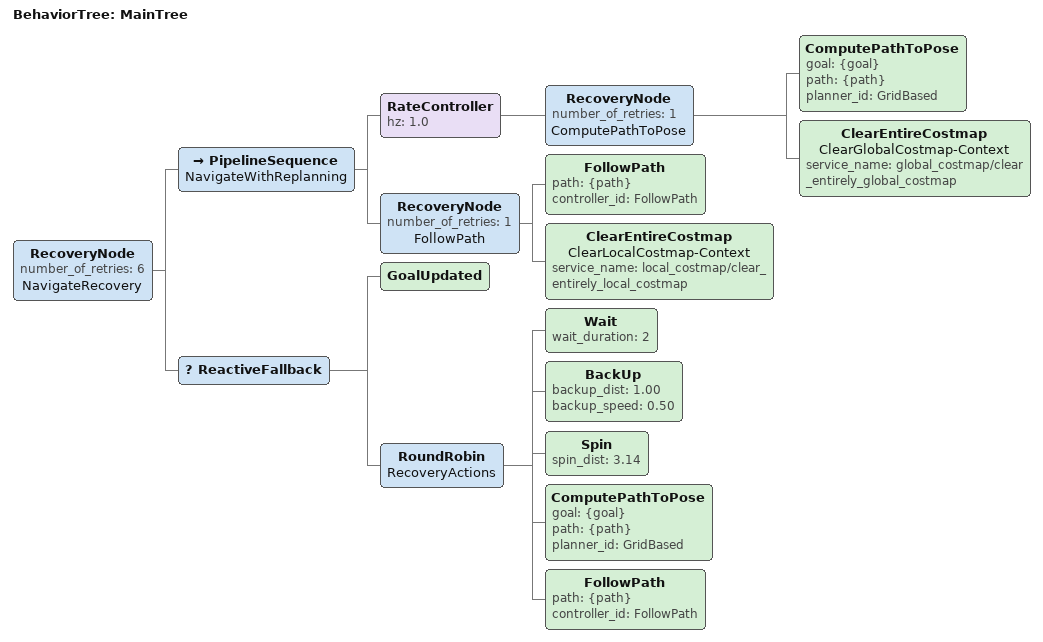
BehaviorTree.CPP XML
<root main_tree_to_execute="MainTree">
  <BehaviorTree ID="MainTree">
    <RecoveryNode number_of_retries="6" name="NavigateRecovery">
      <PipelineSequence name="NavigateWithReplanning">
        <RateController hz="1.0">
          <RecoveryNode number_of_retries="1" name="ComputePathToPose">
            <ComputePathToPose goal="{goal}" path="{path}" planner_id="GridBased"/>
            <ClearEntireCostmap name="ClearGlobalCostmap-Context" service_name="global_costmap/clear_entirely_global_costmap"/>
          </RecoveryNode>
        </RateController>
        <RecoveryNode number_of_retries="1" name="FollowPath">
          <FollowPath path="{path}" controller_id="FollowPath"/>
          <ClearEntireCostmap name="ClearLocalCostmap-Context" service_name="local_costmap/clear_entirely_local_costmap"/>
        </RecoveryNode>
      </PipelineSequence>
      <ReactiveFallback>
        <GoalUpdated/>
        <RoundRobin name="RecoveryActions">
          <Wait wait_duration="2"/>
          <BackUp backup_dist="1.00" backup_speed="0.50"/>
          <Spin spin_dist="3.14"/>
          <ComputePathToPose goal="{goal}" path="{path}" planner_id="GridBased"/>
          <FollowPath path="{path}" controller_id="FollowPath"/>
        </RoundRobin>
      </ReactiveFallback>
    </RecoveryNode>
  </BehaviorTree>
</root>
